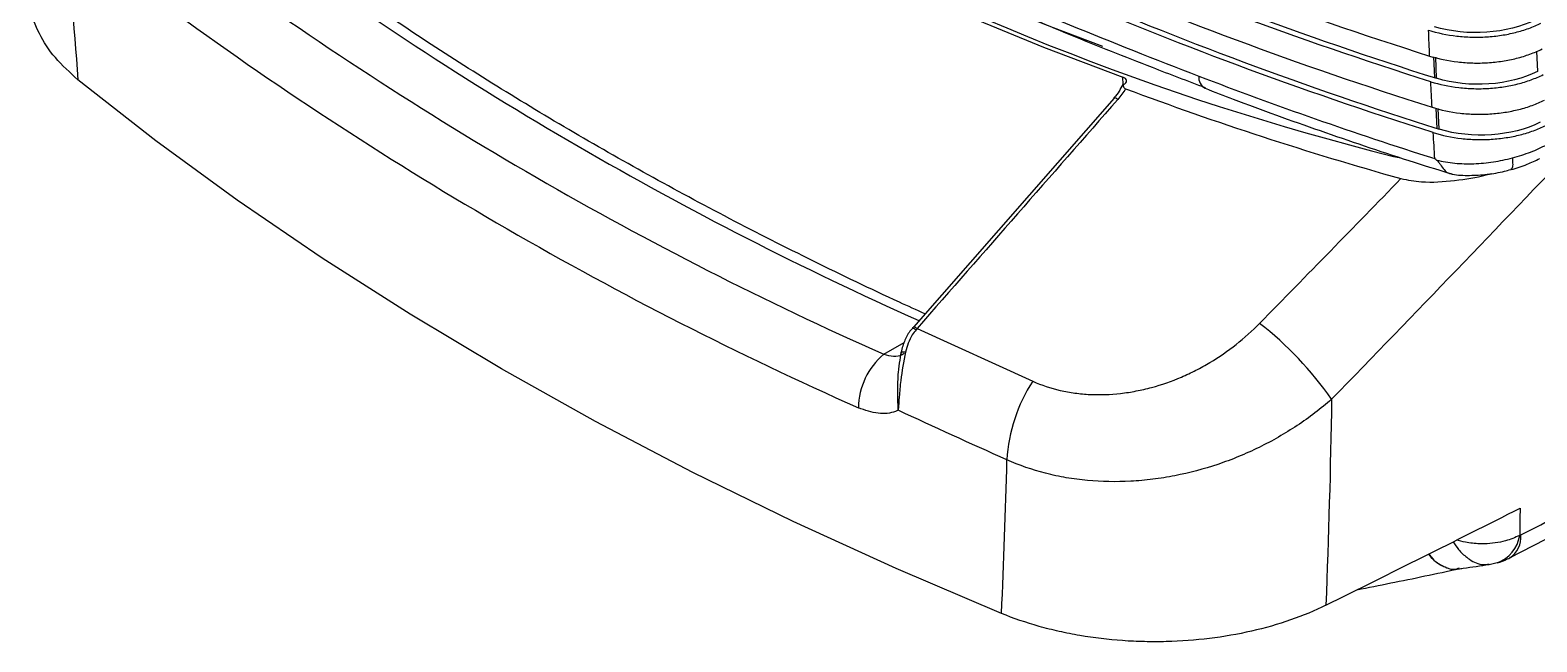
# Model space of a CAD drawing. Extents: x 14.8 to 109.8, y 1.6 to 86.6.
# Drawn here: x 15.19 to 20.91, y 1.61 to 3.93 of the extents above; entities that cross this region are included whole.
import ezdxf

# ---------------------------------------------------------------- set-up
doc = ezdxf.new("R2010")
doc.units = 0
doc.header["$MEASUREMENT"] = 0
doc.layers.add('OBJECT', color=7, linetype='CONTINUOUS')

msp = doc.modelspace()

# ---------------------------------------------------------------- linework, layer by layer
at = {"layer": 'OBJECT'}
for p, q in [((20.9053, 3.85), (20.9087, 3.7732)), ((20.5192, 3.7493), (20.5155, 3.8284)), ((20.5258, 3.747), (20.5222, 3.827)), ((19.3259, 3.7049), (19.3368, 3.7232)), ((19.3371, 3.7233), (19.3352, 3.7519)), ((19.3368, 3.7232), (19.3378, 3.7236)), ((19.3022, 3.672), (18.541, 2.8045)), ((19.3018, 3.6726), (19.3017, 3.6724)), ((20.5284, 3.5566), (20.5247, 3.6342)), ((20.5354, 3.5542), (20.5313, 3.6329)), ((20.3621, 3.4513), (20.3899, 3.4457)), ((18.4282, 2.7011), (18.5054, 2.7456)), ((18.555, 2.799), (18.5508, 2.7941)), ((18.555, 2.799), (18.9937, 2.5987)), ((18.4904, 2.6793), (18.4947, 2.7095)), ((18.4899, 2.6862), (18.4901, 2.6864)), ((20.8026, 1.9291), (21.0418, 2.0536)), ((20.7252, 1.9044), (20.7552, 1.9118))]:
    msp.add_line(p, q, dxfattribs=at)
at = {"layer": 'OBJECT', "flags": 128}
for points in [[(16.5681, 5.3493), (16.7643, 5.1759), (16.9727, 5.0073), (17.193, 4.8438), (17.4249, 4.6857), (17.6679, 4.5333), (17.9216, 4.3868), (18.1856, 4.2466), (18.4595, 4.1127), (18.7426, 3.9855), (19.0347, 3.8652), (19.3352, 3.7519)], [(18.8754, 1.7189), (18.4749, 1.8896), (18.0845, 2.0678), (17.7045, 2.2535), (17.3354, 2.4463), (16.9777, 2.6461), (16.6316, 2.8526), (16.2975, 3.0657), (15.976, 3.285), (15.6672, 3.5104), (15.3715, 3.7416)], [(19.3162, 3.6667), (19.3121, 3.6694), (19.3085, 3.6714), (19.3056, 3.6726), (19.3033, 3.6731), (19.302, 3.6727), (19.3018, 3.6726)], [(18.5408, 2.8047), (18.541, 2.8049), (18.5423, 2.8052), (18.5445, 2.8048), (18.5474, 2.8036), (18.5509, 2.8016), (18.555, 2.799)], [(18.5368, 2.8), (18.5369, 2.8001), (18.5382, 2.8004), (18.5403, 2.7999), (18.5432, 2.7987), (18.5467, 2.7967), (18.5508, 2.7941)], [(18.4947, 2.7095), (18.4944, 2.7101), (18.4949, 2.7105), (18.496, 2.7107), (18.4978, 2.7108), (18.5002, 2.7107), (18.5032, 2.7105), (18.5067, 2.7101), (18.5106, 2.7095)]]:
    msp.add_lwpolyline(points, dxfattribs=at)
at = {"layer": 'OBJECT'}
for centre, radius, start, end in [((22.5446, 12.8804), 9.5918, 240.43853, 249.96308), ((22.8957, 13.5473), 10.4091, 240.76902, 255.91269), ((24.1451, 15.3501), 13.7095, 233.82436, 245.9685), ((24.0996, 15.4796), 13.9805, 233.93806, 246.06731), ((24.0632, 15.411), 14.1273, 233.93811, 246.06727), ((19.6701, 3.7504), 0.0468, 173.6868, 241.3892), ((23.8643, 15.7967), 12.906, 249.50605, 254.38608), ((19.0239, 1.7567), 1.3479, 35.0399, 51.9662), ((18.6011, 2.4951), 0.2689, 130.009, 179.3168), ((19.5017, 2.2664), 0.607, 146.81, 176.7381), ((-32.6527, 108.3596), 118.9497, 296.329722, 296.726265), ((20.7118, 2.0336), 0.1305, 289.535, 351.5439), ((20.7492, 2.0099), 0.0969, 303.7456, 3.8546)]:
    msp.add_arc(centre, radius, start, end, dxfattribs=at)
for points, knots in [([(17.74, 5.023), (18.1511, 4.7868), (18.587, 4.5697), (19.5068, 4.1726), (19.9907, 3.9925), (20.4993, 3.8316)], [0, 0, 0, 0, 0.5, 0.5, 1, 1, 1, 1]), ([(20.5036, 3.7342), (19.9954, 3.8951), (19.5119, 4.075), (18.5929, 4.4718), (18.1574, 4.6888), (17.7466, 4.9248)], [0, 0, 0, 0, 0.5, 0.5, 1, 1, 1, 1]), ([(17.7678, 4.937), (17.8696, 4.8786), (17.9733, 4.8211), (18.1848, 4.7078), (18.2927, 4.6521), (18.6202, 4.4888), (18.8445, 4.3848), (19.5349, 4.0869), (20.0185, 3.9073), (20.5258, 3.747)], [0, 0, 0, 0, 0.125, 0.125, 0.25, 0.25, 0.5, 0.5, 1, 1, 1, 1]), ([(17.7539, 4.8269), (18.1643, 4.5912), (18.5994, 4.3744), (19.5176, 3.978), (20.0006, 3.7982), (20.5083, 3.6375)], [0, 0, 0, 0, 0.5, 0.5, 1, 1, 1, 1]), ([(20.5132, 3.5414), (20.0061, 3.702), (19.5237, 3.8815), (18.6066, 4.2776), (18.172, 4.4941), (17.7621, 4.7296)], [0, 0, 0, 0, 0.5, 0.5, 1, 1, 1, 1]), ([(17.7834, 4.7419), (17.8849, 4.6836), (17.9884, 4.6261), (18.1995, 4.5132), (18.3071, 4.4575), (18.634, 4.2946), (18.8578, 4.1908), (19.5467, 3.8935), (20.0292, 3.7142), (20.5354, 3.5542)], [0, 0, 0, 0, 0.125, 0.125, 0.25, 0.25, 0.5, 0.5, 1, 1, 1, 1]), ([(17.7741, 4.6007), (17.9149, 4.5199), (18.0592, 4.4425), (18.281, 4.3307), (18.3558, 4.2941), (18.5072, 4.2223), (18.5836, 4.187), (18.8151, 4.0829), (18.9724, 4.0157), (19.2934, 3.884), (19.457, 3.8195), (19.6235, 3.7556)], [0, 0, 0, 0, 0.25, 0.25, 0.375, 0.375, 0.5, 0.5, 0.75, 0.75, 1, 1, 1, 1]), ([(18.2169, 4.3299), (18.2202, 4.3282), (18.3188, 4.2763), (18.521, 4.1809), (18.8237, 4.0431), (19.1328, 3.9123), (19.4076, 3.803), (19.5806, 3.7375), (19.6481, 3.712)], [0, 0, 0, 0, 0.007485, 0.222442, 0.439667, 0.656181, 0.865811, 1, 1, 1, 1]), ([(18.5847, 2.8542), (18.5524, 2.8689), (18.4093, 2.9339), (18.1608, 3.0532), (17.8428, 3.2141), (17.5334, 3.3804), (17.2326, 3.5517), (16.9406, 3.728), (16.658, 3.9091), (16.3858, 4.0934), (16.213, 4.2195), (16.1274, 4.282)], [0, 0, 0, 0, 0.035238, 0.156141, 0.277038, 0.397928, 0.518811, 0.639689, 0.760563, 0.881434, 1, 1, 1, 1]), ([(15.3715, 3.7416), (15.341, 3.769), (15.2801, 3.8238), (15.2218, 3.9157), (15.1908, 3.9923), (15.1902, 4.0378), (15.19, 4.0508)], [0, 0, 0, 0, 0.294038, 0.588072, 0.882136, 1, 1, 1, 1]), ([(20.4953, 3.9296), (20.5289, 3.9189), (20.5645, 3.9115), (20.6113, 3.9061), (20.6208, 3.9052), (20.6397, 3.9039), (20.6492, 3.9034), (20.6775, 3.9027), (20.6964, 3.903), (20.7342, 3.9054), (20.7532, 3.9074), (20.7899, 3.913), (20.8078, 3.9166), (20.8425, 3.9253), (20.8595, 3.9305), (20.8918, 3.9423), (20.9072, 3.9489), (20.9216, 3.9562)], [0, 0, 0, 0, 0.25, 0.25, 0.3125, 0.3125, 0.375, 0.375, 0.5, 0.5, 0.625, 0.625, 0.75, 0.75, 0.875, 0.875, 1, 1, 1, 1]), ([(20.4993, 3.8316), (20.4986, 3.8479), (20.4972, 3.8804), (20.4959, 3.9132), (20.4953, 3.9296)], [0, 0, 0, 0, 0.500062, 1, 1, 1, 1]), ([(20.4993, 3.8316), (20.533, 3.8209), (20.5685, 3.8135), (20.6153, 3.8081), (20.6248, 3.8072), (20.6437, 3.8059), (20.6532, 3.8054), (20.6816, 3.8047), (20.7005, 3.8051), (20.7383, 3.8074), (20.7572, 3.8094), (20.7939, 3.8151), (20.8118, 3.8187), (20.8465, 3.8274), (20.8635, 3.8326), (20.8959, 3.8444), (20.9112, 3.851), (20.9256, 3.8582)], [0, 0, 0, 0, 0.25, 0.25, 0.3125, 0.3125, 0.375, 0.375, 0.5, 0.5, 0.625, 0.625, 0.75, 0.75, 0.875, 0.875, 1, 1, 1, 1]), ([(19.3378, 3.7236), (19.3416, 3.7254), (19.3446, 3.7276), (19.3486, 3.7326), (19.3495, 3.7354), (19.349, 3.7409), (19.3475, 3.7437), (19.3427, 3.7484), (19.3393, 3.7505), (19.3352, 3.7519)], [0, 0, 0, 0, 0.25, 0.25, 0.5, 0.5, 0.75, 0.75, 1, 1, 1, 1]), ([(19.3368, 3.7232), (19.3367, 3.7203), (19.3369, 3.7175), (19.3386, 3.7133), (19.3395, 3.7119), (19.342, 3.7094), (19.3437, 3.7083), (19.3458, 3.7075)], [0, 0, 0, 0, 0.5, 0.5, 0.75, 0.75, 1, 1, 1, 1]), ([(19.6235, 3.7556), (19.7688, 3.6997), (19.9161, 3.6457), (20.2145, 3.5414), (20.3656, 3.4911), (20.5186, 3.4427)], [0, 0, 0, 0, 0.5, 0.5, 1, 1, 1, 1]), ([(20.5036, 3.7342), (20.5373, 3.7236), (20.5728, 3.7161), (20.6196, 3.7108), (20.6291, 3.7099), (20.6481, 3.7086), (20.6575, 3.7081), (20.6859, 3.7074), (20.7048, 3.7077), (20.7426, 3.7101), (20.7616, 3.7121), (20.7982, 3.7178), (20.8161, 3.7214), (20.8509, 3.7301), (20.8679, 3.7353), (20.9002, 3.7471), (20.9155, 3.7537), (20.93, 3.7609)], [0, 0, 0, 0, 0.25, 0.25, 0.3125, 0.3125, 0.375, 0.375, 0.5, 0.5, 0.625, 0.625, 0.75, 0.75, 0.875, 0.875, 1, 1, 1, 1]), ([(20.5083, 3.6375), (20.5075, 3.6536), (20.5059, 3.6858), (20.5044, 3.7181), (20.5036, 3.7342)], [0, 0, 0, 0, 0.5000703, 1, 1, 1, 1]), ([(19.3256, 3.7051), (19.3245, 3.703), (19.3181, 3.6916), (19.3091, 3.6812), (19.3016, 3.6726)], [0, 0, 0, 0, 0.184226, 1, 1, 1, 1]), ([(19.3458, 3.7075), (19.3417, 3.7003), (19.3371, 3.6934), (19.3272, 3.6798), (19.3218, 3.6732), (19.3162, 3.6667)], [0, 0, 0, 0, 0.5, 0.5, 1, 1, 1, 1]), ([(19.6477, 3.7094), (19.6832, 3.6955), (19.826, 3.6396), (20.0836, 3.5481), (20.3579, 3.4542), (20.5246, 3.4027), (20.5767, 3.3865)], [0, 0, 0, 0, 0.118426, 0.476963, 0.83648, 1, 1, 1, 1]), ([(20.5083, 3.6375), (20.5419, 3.6269), (20.5775, 3.6194), (20.6243, 3.614), (20.6338, 3.6132), (20.6527, 3.6118), (20.6621, 3.6114), (20.6905, 3.6107), (20.7094, 3.611), (20.7472, 3.6134), (20.7662, 3.6154), (20.8029, 3.6211), (20.8207, 3.6247), (20.8555, 3.6334), (20.8725, 3.6386), (20.9048, 3.6504), (20.9201, 3.657), (20.9346, 3.6643)], [0, 0, 0, 0, 0.25, 0.25, 0.3125, 0.3125, 0.375, 0.375, 0.5, 0.5, 0.625, 0.625, 0.75, 0.75, 0.875, 0.875, 1, 1, 1, 1]), ([(20.5132, 3.5414), (20.5468, 3.5308), (20.5824, 3.5233), (20.6292, 3.5179), (20.6387, 3.5171), (20.6576, 3.5158), (20.6671, 3.5153), (20.6955, 3.5146), (20.7144, 3.515), (20.7522, 3.5173), (20.7711, 3.5194), (20.8078, 3.525), (20.8256, 3.5286), (20.8604, 3.5374), (20.8774, 3.5426), (20.9097, 3.5544), (20.925, 3.561), (20.9395, 3.5682)], [0, 0, 0, 0, 0.25, 0.25, 0.3125, 0.3125, 0.375, 0.375, 0.5, 0.5, 0.625, 0.625, 0.75, 0.75, 0.875, 0.875, 1, 1, 1, 1]), ([(20.5186, 3.4427), (20.5177, 3.4591), (20.5159, 3.4919), (20.5141, 3.5249), (20.5132, 3.5414)], [0, 0, 0, 0, 0.500081, 1, 1, 1, 1]), ([(20.8132, 3.4455), (20.8372, 3.4518), (20.8604, 3.4593), (20.9039, 3.476), (20.9243, 3.4853), (20.9434, 3.4955)], [0, 0, 0, 0, 0.5, 0.5, 1, 1, 1, 1]), ([(20.5257, 3.4372), (20.5236, 3.4388), (20.5214, 3.4405), (20.5193, 3.4422), (20.519, 3.4423), (20.5188, 3.4425), (20.5186, 3.4427)], [0, 0, 0, 0, 0.0002084792, 0.0002084792, 0.0002084792, 0.0002283031, 0.0002283031, 0.0002283031, 0.0002283031]), ([(20.5257, 3.4372), (20.5368, 3.4344), (20.548, 3.4321), (20.5711, 3.4282), (20.5828, 3.4267), (20.6183, 3.4233), (20.6424, 3.4227), (20.6793, 3.424), (20.6917, 3.4248), (20.7165, 3.4271), (20.7288, 3.4286), (20.7654, 3.4342), (20.7894, 3.4392), (20.8132, 3.4455)], [0, 0, 0, 0, 0.125, 0.125, 0.25, 0.25, 0.5, 0.5, 0.625, 0.625, 0.75, 0.75, 1, 1, 1, 1]), ([(20.5257, 3.4372), (20.5264, 3.4366), (20.5293, 3.4342), (20.5344, 3.4283), (20.5432, 3.4156), (20.5556, 3.3984), (20.5689, 3.3859), (20.579, 3.3862), (20.5815, 3.3863)], [0, 0, 0, 0, 0.023434, 0.101164, 0.214794, 0.49435, 0.878767, 1, 1, 1, 1]), ([(20.8132, 3.4455), (20.8138, 3.4365), (20.8151, 3.4186), (20.8126, 3.4039), (20.8087, 3.4028), (20.8071, 3.4024)], [0, 0, 0, 0, 0.3711, 0.742201, 1, 1, 1, 1]), ([(20.8075, 3.4012), (20.8078, 3.4012), (20.8293, 3.4061), (20.8674, 3.4196), (20.9014, 3.4354), (20.9172, 3.4428)], [0, 0, 0, 0, 0.005491, 0.537411, 1, 1, 1, 1]), ([(20.3906, 3.367), (20.4163, 3.3621), (20.4823, 3.3495), (20.5948, 3.3587), (20.6825, 3.3721), (20.7263, 3.3843), (20.7324, 3.386)], [0, 0, 0, 0, 0.227977, 0.586225, 0.941687, 1, 1, 1, 1]), ([(20.5812, 3.385), (20.5826, 3.3847), (20.6046, 3.3796), (20.6507, 3.3785), (20.7171, 3.382), (20.7703, 3.3909), (20.7993, 3.3994), (20.8073, 3.4017)], [0, 0, 0, 0, 0.018556, 0.309638, 0.602814, 0.890796, 1, 1, 1, 1]), ([(18.5409, 2.8047), (18.5399, 2.8036), (18.5385, 2.8021), (18.5372, 2.8005), (18.5368, 2.8)], [0, 0, 0, 0, 0.699303, 1, 1, 1, 1]), ([(18.9937, 2.5987), (19.0267, 2.5841), (19.0615, 2.5726), (19.1161, 2.56), (19.1348, 2.5566), (19.1727, 2.5515), (19.1918, 2.5498), (19.2492, 2.5471), (19.288, 2.5485), (19.3466, 2.5552), (19.3663, 2.5582), (19.4057, 2.5658), (19.4252, 2.5704), (19.4831, 2.586), (19.5208, 2.5992), (19.5762, 2.6229), (19.5944, 2.6314), (19.6306, 2.6498), (19.6485, 2.6597), (19.7007, 2.6909), (19.7338, 2.7137), (19.7966, 2.7631), (19.8263, 2.7898), (19.8544, 2.8184)], [0, 0, 0, 0, 0.125, 0.125, 0.1875, 0.1875, 0.25, 0.25, 0.375, 0.375, 0.4375, 0.4375, 0.5, 0.5, 0.625, 0.625, 0.6875, 0.6875, 0.75, 0.75, 0.875, 0.875, 1, 1, 1, 1]), ([(18.5378, 2.7992), (18.5343, 2.7957), (18.5206, 2.7818), (18.5048, 2.7485), (18.4954, 2.7176), (18.4926, 2.7003), (18.4924, 2.6994)], [0, 0, 0, 0, 0.1326134, 0.5270236, 0.9765842, 1, 1, 1, 1]), ([(18.5508, 2.7941), (18.5458, 2.7877), (18.5268, 2.7628), (18.5175, 2.7322), (18.5106, 2.7095)], [0, 0, 0, 0, 0.258439, 1, 1, 1, 1]), ([(18.4282, 2.7011), (18.4408, 2.6982), (18.4658, 2.6924), (18.4931, 2.6954), (18.5033, 2.7034), (18.5057, 2.7053)], [0, 0, 0, 0, 0.435546, 0.867613, 1, 1, 1, 1]), ([(18.5106, 2.7095), (18.504, 2.6734), (18.4934, 2.6153), (18.4886, 2.5586), (18.486, 2.5273), (18.4851, 2.5151), (18.4841, 2.5009), (18.4837, 2.4959), (18.4834, 2.4914), (18.4833, 2.4902), (18.4833, 2.4894), (18.4832, 2.4892)], [0, 0, 0, 0, 0.460604, 0.741562, 0.757313, 0.907304, 0.923046, 0.978637, 0.987729, 0.996281, 1, 1, 1, 1]), ([(18.4832, 2.4892), (18.4832, 2.4894), (18.4832, 2.4902), (18.4832, 2.4923), (18.483, 2.497), (18.4829, 2.5017), (18.4825, 2.5139), (18.4817, 2.5458), (18.4818, 2.5896), (18.4837, 2.6397), (18.4878, 2.6638), (18.4904, 2.6793)], [0, 0, 0, 0, 0.004452, 0.014545, 0.039169, 0.091052, 0.098474, 0.253308, 0.628822, 0.760464, 1, 1, 1, 1]), ([(20.1275, 2.5306), (20.0863, 2.4946), (20.0427, 2.4615), (19.9509, 2.4006), (19.9027, 2.373), (19.8267, 2.3358), (19.8007, 2.3241), (19.7484, 2.3026), (19.722, 2.2928), (19.6421, 2.2659), (19.5879, 2.2515), (19.505, 2.2354), (19.4771, 2.2309), (19.421, 2.224), (19.3931, 2.2215), (19.3099, 2.217), (19.2552, 2.218), (19.1743, 2.2254), (19.1475, 2.2289), (19.0943, 2.238), (19.0681, 2.2436), (18.9913, 2.2632), (18.9424, 2.2801), (18.8957, 2.301)], [0, 0, 0, 0, 0.125, 0.125, 0.25, 0.25, 0.3125, 0.3125, 0.375, 0.375, 0.5, 0.5, 0.5625, 0.5625, 0.625, 0.625, 0.75, 0.75, 0.8125, 0.8125, 0.875, 0.875, 1, 1, 1, 1]), ([(18.4832, 2.4892), (18.4798, 2.4877), (18.4576, 2.4779), (18.4083, 2.4715), (18.3576, 2.4894), (18.3323, 2.4983)], [0, 0, 0, 0, 0.082521, 0.540809, 1, 1, 1, 1]), ([(20.8409, 2.0144), (20.8236, 2.0069), (20.7836, 1.9895), (20.7285, 1.9827), (20.6769, 1.983), (20.6405, 1.986), (20.6121, 1.994), (20.6008, 1.9972)], [0, 0, 0, 0, 0.252068, 0.580062, 0.64919, 0.86047, 1, 1, 1, 1]), ([(20.6109, 1.8908), (20.6076, 1.8893), (20.5892, 1.881), (20.5512, 1.8947), (20.5144, 1.917), (20.4982, 1.9408), (20.4955, 1.9447)], [0, 0, 0, 0, 0.0914552, 0.5053413, 0.9194266, 1, 1, 1, 1]), ([(20.4962, 1.945), (20.4989, 1.9411), (20.5156, 1.9172), (20.5531, 1.8955), (20.5897, 1.8814), (20.6064, 1.8884), (20.6078, 1.889)], [0, 0, 0, 0, 0.086381, 0.523241, 0.959892, 1, 1, 1, 1]), ([(20.5882, 1.9909), (20.595, 1.9807), (20.6109, 1.957), (20.633, 1.9366), (20.6638, 1.9145), (20.6935, 1.9011), (20.7172, 1.905), (20.7248, 1.9062)], [0, 0, 0, 0, 0.174608, 0.40335, 0.478113, 0.8333, 1, 1, 1, 1]), ([(20.2236, 1.8089), (20.3089, 1.8257), (20.4362, 1.8508), (20.568, 1.8793), (20.6115, 1.8887)], [0, 0, 0, 0, 0.670136, 1, 1, 1, 1]), ([(20.6081, 1.8878), (20.6143, 1.8887), (20.6529, 1.8941), (20.6922, 1.8997), (20.7253, 1.9043)], [0, 0, 0, 0, 0.160684, 1, 1, 1, 1]), ([(20.7553, 1.9106), (20.7554, 1.9106), (20.7694, 1.9131), (20.7883, 1.9217), (20.8062, 1.9311), (20.8116, 1.934)], [0, 0, 0, 0, 0.004345, 0.6989, 1, 1, 1, 1]), ([(20.1058, 1.7502), (20.0635, 1.7292), (20.0187, 1.7106), (19.9244, 1.6778), (19.875, 1.6636), (19.7713, 1.6399), (19.7183, 1.6308), (19.6106, 1.6175), (19.5559, 1.6134), (19.4724, 1.6113), (19.4446, 1.6113), (19.3894, 1.6126), (19.3619, 1.6138), (19.28, 1.6197), (19.226, 1.6261), (19.1459, 1.6398), (19.1195, 1.645), (19.0679, 1.6566), (19.0427, 1.663), (18.9683, 1.6839), (18.9208, 1.7002), (18.8754, 1.7189)], [0, 0, 0, 0, 0.125, 0.125, 0.25, 0.25, 0.375, 0.375, 0.5, 0.5, 0.5625, 0.5625, 0.625, 0.625, 0.75, 0.75, 0.8125, 0.8125, 0.875, 0.875, 1, 1, 1, 1])]:
    msp.add_open_spline(points, degree=3, knots=knots, dxfattribs=at)
for points in [[(15.3251, 4.3622), (15.3394, 4.1562), (15.3548, 3.9494), (15.3715, 3.7416)], [(20.9004, 3.9684), (20.7938, 3.9156), (20.6424, 3.9053), (20.5174, 3.9423)], [(20.9087, 3.7732), (20.8029, 3.7194), (20.6504, 3.709), (20.5258, 3.747)], [(19.3162, 3.6667), (19.0623, 3.3778), (18.8086, 3.0885), (18.555, 2.799)], [(20.9182, 3.5805), (20.8124, 3.5267), (20.66, 3.5163), (20.5354, 3.5542)], [(21.0713, 3.5105), (20.7585, 3.1831), (20.444, 2.8564), (20.1275, 2.5306)], [(19.8544, 2.8184), (20.0337, 3.001), (20.2124, 3.1839), (20.3906, 3.367)], [(20.1275, 2.5306), (20.1231, 2.2692), (20.1158, 2.009), (20.1058, 1.7502)], [(18.8957, 2.301), (18.7565, 2.3629), (18.619, 2.4256), (18.4832, 2.4892)], [(18.8754, 1.7189), (18.8838, 1.9121), (18.8906, 2.1061), (18.8957, 2.301)], [(20.8424, 2.1179), (20.8419, 2.0833), (20.8414, 2.0488), (20.8409, 2.0144)], [(20.8459, 2.0164), (20.9258, 2.058), (21.0056, 2.0995), (21.0852, 2.1409)], [(20.8409, 2.0144), (20.8426, 2.0149), (20.8442, 2.0155), (20.8459, 2.0164)]]:
    msp.add_open_spline(points, degree=3, dxfattribs=at)

doc.saveas('drawing.dxf')
